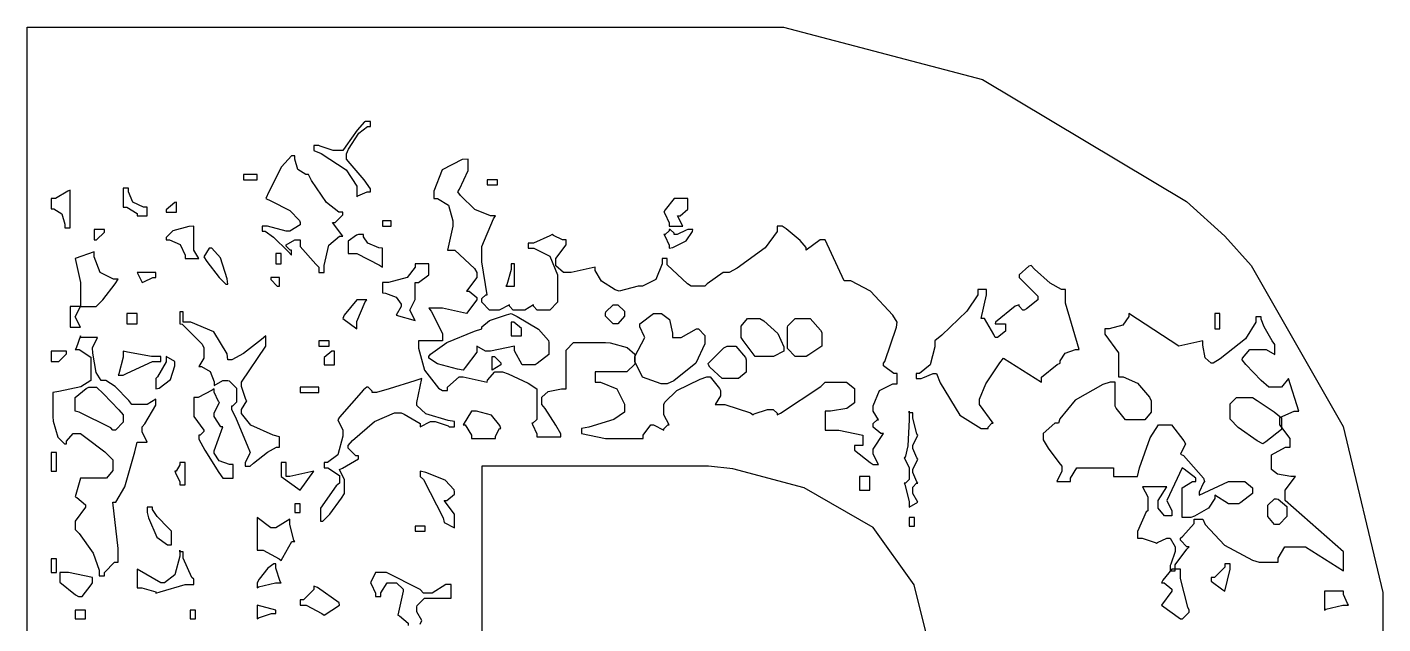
# Model space of a CAD drawing. Extents: x 82 to 273, y 41 to 319.
# Drawn here: x 180.59 to 208.46, y 212.44 to 224.72 of the extents above; entities that cross this region are included whole.
import ezdxf

# ---------------------------------------------------------------- set-up
doc = ezdxf.new("R2010")
doc.units = 0
doc.header["$MEASUREMENT"] = 0

msp = doc.modelspace()

# ---------------------------------------------------------------- linework, layer by layer
at = {"color": 42}
for points in [[(194.769, 224.719), (196.134, 224.719), (200.227, 223.639), (204.417, 221.131), (205.21, 220.416), (205.748, 219.817), (207.64, 216.501), (208.456, 213.087), (208.456, 211.949), (208.456, 210.715), (208.456, 209.784), (207.92, 206.991), (206.313, 203.703), (203.634, 200.853), (200.871, 198.943), (199.885, 198.438), (199.885, 198.331), (207.363, 188.7), (196.251, 188.7), (189.935, 197.449), (189.935, 188.736), (180.586, 188.736), (180.586, 224.719), (194.769, 224.719)], [(187.078, 222.18), (186.972, 222.18), (186.875, 222.18), (186.61, 222.268), (186.583, 222.286), (186.479, 222.286), (186.479, 222.18), (186.628, 222.119), (187.144, 221.783), (187.361, 221.445), (187.361, 221.332), (187.361, 221.228), (187.387, 221.245), (187.577, 221.332), (187.642, 221.332), (187.642, 221.394), (187.514, 221.576), (187.227, 221.915), (187.149, 222.003), (187.149, 222.11), (187.193, 222.207), (187.408, 222.537), (187.583, 222.673), (187.642, 222.673), (187.642, 222.779), (187.537, 222.779), (187.519, 222.771), (187.373, 222.599), (187.139, 222.268), (187.078, 222.18)], [(185.491, 221.192), (185.596, 221.148), (185.988, 220.945), (186.187, 220.743), (186.196, 220.698), (186.196, 220.654), (185.984, 220.522), (185.914, 220.522), (185.525, 220.627), (185.421, 220.627), (185.421, 220.522), (185.479, 220.522), (185.654, 220.395), (185.948, 220.107), (186.02, 220.027), (186.02, 220.133), (185.993, 220.133), (185.914, 220.213), (185.914, 220.24), (186.09, 220.346), (186.196, 220.346), (186.196, 220.205), (186.522, 219.843), (186.583, 219.781), (186.583, 219.674), (186.69, 219.674), (186.69, 219.814), (186.79, 220.231), (187.005, 220.416), (187.078, 220.416), (186.866, 220.698), (186.919, 220.698), (187.078, 220.857), (187.078, 220.909), (186.993, 220.909), (186.738, 221.113), (186.434, 221.562), (186.373, 221.685), (186.316, 221.685), (186.151, 221.787), (186.09, 222.002), (186.09, 222.074), (186.021, 222.074), (185.816, 221.845), (185.552, 221.333), (185.491, 221.192)], [(188.948, 221.192), (189.023, 221.192), (189.247, 221.055), (189.335, 220.734), (189.335, 220.627), (189.229, 220.133), (189.38, 220.133), (189.786, 219.754), (189.83, 219.674), (189.83, 219.568), (189.618, 219.287), (189.67, 219.287), (189.83, 219.155), (189.83, 219.111), (189.618, 218.828), (189.125, 218.935), (188.842, 218.935), (188.895, 218.873), (189.125, 218.416), (189.125, 218.263), (188.63, 218.263), (188.63, 218.113), (188.757, 217.66), (189.045, 217.295), (189.125, 217.241), (189.229, 217.241), (189.229, 217.313), (189.468, 217.523), (189.548, 217.523), (190.041, 217.417), (190.05, 217.453), (190.202, 217.628), (190.253, 217.628), (190.36, 217.628), (190.474, 217.584), (190.883, 217.395), (191.065, 217.279), (191.065, 217.241), (191.065, 216.676), (191.065, 216.65), (190.985, 216.57), (190.959, 216.57), (190.976, 216.543), (191.065, 216.353), (191.065, 216.289), (191.558, 216.289), (191.558, 216.349), (191.456, 216.531), (191.232, 216.87), (191.17, 216.958), (191.17, 217.065), (191.17, 217.104), (191.297, 217.223), (191.572, 217.275), (191.665, 217.275), (191.665, 218.017), (191.665, 218.07), (191.821, 218.229), (191.875, 218.229), (192.476, 218.229), (192.573, 218.221), (192.92, 218.127), (193.076, 217.992), (193.076, 217.946), (193.076, 217.84), (193.076, 217.788), (192.916, 217.628), (192.863, 217.628), (192.264, 217.628), (192.264, 217.417), (192.374, 217.417), (192.709, 217.281), (192.863, 216.96), (192.863, 216.852), (192.863, 216.801), (192.647, 216.645), (192.13, 216.491), (191.981, 216.465), (191.981, 216.359), (192.476, 216.253), (193.252, 216.253), (193.252, 216.324), (193.409, 216.535), (193.463, 216.535), (193.675, 216.429), (193.675, 216.457), (193.754, 216.535), (193.781, 216.535), (193.675, 216.746), (193.675, 216.958), (193.692, 217.002), (193.944, 217.241), (194.425, 217.479), (194.557, 217.523), (194.627, 217.523), (194.822, 217.285), (194.84, 217.241), (194.84, 217.135), (194.733, 216.958), (194.926, 216.958), (195.455, 216.782), (195.509, 216.746), (195.535, 216.764), (195.807, 216.852), (195.898, 216.852), (195.924, 216.852), (196.004, 216.774), (196.004, 216.746), (196.074, 216.774), (196.902, 217.329), (196.99, 217.417), (197.379, 217.417), (197.431, 217.417), (197.592, 217.285), (197.592, 217.241), (197.592, 217.029), (197.592, 216.99), (197.436, 216.872), (197.101, 216.818), (196.99, 216.818), (196.99, 216.429), (197.273, 216.429), (197.768, 216.323), (197.768, 216.112), (197.592, 216.112), (197.592, 216.016), (197.916, 215.76), (197.979, 215.724), (198.085, 215.724), (197.979, 215.936), (197.979, 216.04), (198.191, 216.359), (198.137, 216.359), (197.979, 216.491), (197.979, 216.535), (197.979, 216.563), (198.057, 216.642), (198.085, 216.642), (197.979, 216.818), (197.979, 216.925), (198.106, 217.245), (198.381, 217.381), (198.473, 217.381), (198.473, 217.594), (198.402, 217.594), (198.191, 217.752), (198.191, 217.804), (198.217, 217.84), (198.456, 218.547), (198.473, 218.652), (198.385, 218.794), (197.926, 219.287), (197.516, 219.498), (197.379, 219.498), (196.99, 220.346), (196.886, 220.346), (196.603, 220.133), (196.603, 220.183), (196.475, 220.328), (196.187, 220.566), (196.108, 220.627), (196.004, 220.627), (196.004, 220.515), (195.76, 220.177), (195.182, 219.763), (195.016, 219.674), (194.892, 219.674), (194.565, 219.436), (194.521, 219.392), (194.24, 219.392), (194.16, 219.436), (193.745, 219.827), (193.745, 219.957), (193.639, 219.957), (193.639, 219.851), (193.511, 219.53), (193.237, 219.392), (193.146, 219.392), (192.757, 219.287), (192.677, 219.313), (192.391, 219.494), (192.264, 219.709), (192.264, 219.781), (191.771, 219.674), (191.665, 219.674), (191.611, 219.674), (191.452, 219.807), (191.452, 219.851), (191.452, 219.957), (191.665, 220.24), (191.665, 220.346), (191.593, 220.346), (191.408, 220.434), (191.382, 220.45), (191.328, 220.424), (190.997, 220.274), (190.889, 220.274), (190.889, 220.169), (190.999, 220.169), (191.332, 220.007), (191.488, 219.626), (191.488, 219.498), (191.488, 219.111), (191.488, 219.058), (191.328, 218.899), (191.276, 218.899), (191.099, 218.899), (191.072, 218.899), (190.993, 218.979), (190.993, 219.005), (190.817, 218.899), (190.606, 218.899), (190.579, 218.899), (190.5, 218.979), (190.5, 219.005), (190.288, 218.899), (190.147, 218.899), (190.094, 218.899), (189.935, 219.058), (189.935, 219.111), (189.935, 219.137), (190.014, 219.215), (190.041, 219.215), (189.935, 219.887), (189.935, 219.993), (189.935, 220.205), (190.173, 220.778), (190.217, 220.839), (190.11, 220.839), (189.79, 220.967), (189.494, 221.254), (189.442, 221.332), (189.476, 221.386), (189.654, 221.771), (189.654, 221.897), (189.654, 222.003), (189.53, 221.995), (189.115, 221.783), (188.948, 221.341), (188.948, 221.192)], [(185.032, 221.58), (185.315, 221.58), (185.315, 221.685), (185.032, 221.685), (185.032, 221.58)], [(190.041, 221.474), (190.253, 221.474), (190.253, 221.58), (190.041, 221.58), (190.041, 221.474)], [(181.081, 221.192), (181.081, 220.979), (181.135, 220.979), (181.3, 220.879), (181.364, 220.664), (181.364, 220.592), (181.468, 220.592), (181.468, 221.368), (181.424, 221.342), (181.167, 221.192), (181.081, 221.192)], [(182.563, 221.404), (182.563, 221.015), (182.633, 221.015), (182.845, 220.883), (182.845, 220.839), (183.056, 220.839), (183.056, 221.015), (182.98, 221.015), (182.757, 221.117), (182.669, 221.332), (182.669, 221.404), (182.563, 221.404)], [(183.444, 220.909), (183.657, 220.909), (183.657, 221.121), (183.621, 221.113), (183.444, 220.96), (183.444, 220.909)], [(193.675, 220.909), (193.692, 220.883), (193.781, 220.691), (193.781, 220.627), (194.064, 220.627), (193.958, 220.839), (194.01, 220.839), (194.168, 220.971), (194.168, 221.015), (194.168, 221.192), (193.958, 221.192), (193.886, 221.192), (193.701, 220.963), (193.675, 220.909)], [(187.89, 220.627), (188.067, 220.627), (188.067, 220.733), (187.89, 220.733), (187.89, 220.627)], [(181.963, 220.556), (181.963, 220.346), (182.015, 220.346), (182.174, 220.504), (182.174, 220.556), (181.963, 220.556)], [(183.444, 220.346), (183.516, 220.346), (183.731, 220.245), (183.833, 220.03), (183.833, 219.957), (184.114, 219.957), (184.01, 220.133), (184.01, 220.627), (183.912, 220.618), (183.581, 220.526), (183.444, 220.391), (183.444, 220.346)], [(193.781, 220.556), (193.781, 220.53), (193.701, 220.45), (193.675, 220.45), (193.692, 220.424), (193.781, 220.234), (193.781, 220.169), (193.86, 220.187), (194.133, 220.323), (194.265, 220.512), (194.274, 220.556), (194.168, 220.556), (194.133, 220.54), (193.948, 220.45), (193.887, 220.45), (193.887, 220.478), (193.807, 220.556), (193.781, 220.556)], [(187.185, 220.274), (187.185, 220.063), (187.361, 220.063), (187.828, 219.825), (187.89, 219.781), (187.89, 220.169), (187.818, 220.179), (187.59, 220.271), (187.501, 220.406), (187.501, 220.45), (187.395, 220.45), (187.36, 220.442), (187.185, 220.317), (187.185, 220.274)], [(181.574, 219.957), (181.681, 219.464), (181.681, 218.969), (181.963, 218.969), (182.007, 218.969), (182.144, 219.107), (182.394, 219.437), (182.456, 219.534), (182.364, 219.534), (182.09, 219.672), (181.963, 219.992), (181.963, 220.097), (181.574, 219.957)], [(184.326, 220.169), (184.22, 219.993), (184.281, 219.896), (184.533, 219.566), (184.67, 219.428), (184.715, 219.428), (184.697, 219.543), (184.559, 219.971), (184.384, 220.169), (184.326, 220.169)], [(185.702, 219.851), (185.808, 219.851), (185.808, 220.063), (185.702, 220.063), (185.702, 219.851)], [(182.845, 219.674), (182.951, 219.464), (182.985, 219.481), (183.17, 219.568), (183.232, 219.568), (183.232, 219.674), (182.845, 219.674)], [(188.56, 219.851), (188.56, 219.781), (188.396, 219.566), (188.015, 219.464), (187.89, 219.464), (187.89, 219.251), (187.95, 219.243), (188.175, 219.163), (188.277, 219.019), (188.277, 218.969), (188.171, 218.792), (188.56, 218.686), (188.454, 218.899), (188.47, 218.926), (188.56, 219.118), (188.56, 219.181), (188.56, 219.464), (188.63, 219.464), (188.842, 219.622), (188.842, 219.674), (188.842, 219.851), (188.56, 219.851)], [(190.536, 219.851), (190.536, 219.736), (190.446, 219.42), (190.43, 219.392), (190.606, 219.392), (190.606, 219.851), (190.536, 219.851)], [(200.977, 219.568), (201.366, 219.181), (201.366, 219.111), (201.127, 218.926), (201.083, 218.899), (201.056, 218.899), (200.977, 218.979), (200.977, 219.005), (200.897, 218.979), (200.492, 218.652), (200.484, 218.616), (200.695, 218.616), (200.695, 218.51), (200.695, 218.466), (200.536, 218.333), (200.484, 218.333), (200.456, 218.396), (200.265, 218.722), (200.201, 218.722), (200.308, 219.215), (200.308, 219.322), (200.131, 219.322), (200.131, 219.21), (199.901, 218.873), (199.39, 218.379), (199.249, 218.263), (199.249, 218.141), (199.147, 217.77), (198.932, 217.594), (198.86, 217.594), (198.86, 217.488), (198.967, 217.488), (199.001, 217.506), (199.212, 217.594), (199.283, 217.594), (199.354, 217.401), (199.759, 216.739), (200.196, 216.465), (200.342, 216.465), (200.342, 216.491), (200.42, 216.57), (200.448, 216.57), (200.165, 216.958), (200.165, 217.065), (200.292, 217.383), (200.58, 217.814), (200.66, 217.91), (201.436, 217.417), (201.436, 217.515), (201.763, 217.778), (201.825, 217.804), (201.825, 217.857), (201.925, 218.012), (202.14, 218.087), (202.212, 218.087), (201.929, 219.039), (201.929, 219.322), (201.851, 219.322), (201.615, 219.45), (201.294, 219.738), (201.224, 219.817), (201.18, 219.799), (200.977, 219.626), (200.977, 219.568)], [(185.597, 219.568), (185.597, 219.524), (185.729, 219.392), (185.773, 219.392), (185.773, 219.568), (185.597, 219.568)], [(187.078, 218.722), (187.361, 218.51), (187.361, 218.66), (187.536, 219.067), (187.572, 219.111), (187.361, 219.111), (187.361, 219.111), (187.105, 218.794), (187.078, 218.722)], [(181.468, 218.935), (181.468, 218.546), (181.681, 218.546), (181.574, 218.758), (181.681, 218.969), (181.468, 218.969), (181.468, 218.935)], [(182.633, 218.616), (182.845, 218.616), (182.845, 218.828), (182.633, 218.828), (182.633, 218.616)], [(183.727, 218.828), (183.727, 218.616), (183.771, 218.608), (184.185, 218.194), (184.22, 218.123), (184.22, 217.91), (184.114, 217.734), (184.173, 217.734), (184.352, 217.634), (184.433, 217.419), (184.433, 217.347), (184.609, 217.452), (184.715, 217.452), (184.741, 217.443), (184.892, 217.292), (184.892, 217.241), (184.892, 217.029), (184.892, 217.002), (184.811, 216.922), (184.785, 216.922), (184.785, 216.858), (184.886, 216.659), (185.111, 216.12), (185.172, 215.97), (185.155, 215.944), (185.068, 215.753), (185.068, 215.688), (185.172, 215.688), (185.243, 215.75), (185.525, 215.976), (185.711, 216.076), (185.773, 216.076), (185.773, 216.289), (185.641, 216.324), (185.186, 216.531), (184.996, 216.772), (184.996, 216.852), (185.102, 217.029), (185.084, 217.056), (184.996, 217.328), (184.996, 217.417), (185.491, 218.157), (185.491, 218.369), (185.403, 218.291), (185.036, 218.004), (184.795, 217.876), (184.715, 217.876), (184.697, 218), (184.427, 218.45), (183.954, 218.652), (183.797, 218.652), (183.797, 218.863), (183.727, 218.863), (183.727, 218.828)], [(190.536, 218.828), (190.658, 218.768), (191.095, 218.503), (191.302, 218.273), (191.312, 218.229), (191.312, 218.053), (191.312, 217.982), (191.073, 217.798), (191.029, 217.77), (190.817, 217.77), (190.763, 217.77), (190.606, 218.061), (190.606, 218.157), (190.111, 218.053), (190.007, 218.053), (189.83, 218.157), (189.83, 218.035), (189.592, 217.718), (189.548, 217.664), (189.432, 217.682), (189.023, 217.792), (188.842, 217.908), (188.842, 217.946), (188.877, 217.991), (189.216, 218.229), (189.785, 218.466), (189.935, 218.51), (189.935, 218.554), (190.089, 218.684), (190.438, 218.802), (190.536, 218.828)], [(192.687, 219.005), (192.731, 219.005), (192.863, 218.873), (192.863, 218.828), (192.863, 218.776), (192.731, 218.616), (192.687, 218.616), (192.633, 218.616), (192.476, 218.776), (192.476, 218.828), (192.484, 218.864), (192.636, 219.005), (192.687, 219.005)], [(193.463, 218.828), (193.569, 218.828), (193.624, 218.828), (193.789, 218.701), (193.851, 218.426), (193.851, 218.333), (194.028, 218.333), (194.345, 218.51), (194.389, 218.51), (194.521, 218.378), (194.521, 218.333), (194.521, 218.203), (194.331, 217.806), (193.877, 217.443), (193.745, 217.381), (193.619, 217.381), (193.238, 217.519), (193.076, 217.84), (193.076, 217.946), (193.286, 218.333), (193.269, 218.361), (193.182, 218.553), (193.182, 218.616), (193.463, 218.828)], [(203.236, 218.828), (203.236, 218.769), (203.108, 218.59), (202.832, 218.51), (202.741, 218.51), (202.741, 218.405), (203.024, 218.017), (203.024, 217.523), (203.12, 217.523), (203.411, 217.396), (203.658, 217.109), (203.693, 217.029), (203.693, 216.852), (203.693, 216.8), (203.561, 216.642), (203.517, 216.642), (203.236, 216.642), (203.164, 216.642), (202.97, 216.878), (202.953, 216.922), (202.953, 217.417), (202.847, 217.417), (202.697, 217.365), (202.132, 217.047), (201.815, 216.658), (201.789, 216.57), (201.709, 216.57), (201.472, 216.359), (201.472, 216.289), (201.472, 216.231), (201.573, 216.055), (201.797, 215.76), (201.859, 215.688), (201.859, 215.583), (201.753, 215.371), (202.035, 215.371), (202.035, 215.442), (202.168, 215.653), (202.212, 215.653), (202.917, 215.653), (202.917, 215.477), (203.412, 215.477), (203.456, 215.653), (203.671, 216.271), (203.846, 216.535), (203.906, 216.535), (204.012, 216.535), (204.108, 216.535), (204.363, 216.209), (204.399, 216.147), (204.294, 215.936), (204.355, 215.91), (204.77, 215.442), (204.788, 215.371), (204.77, 215.345), (204.681, 215.153), (204.681, 215.088), (205.281, 215.371), (205.563, 215.371), (205.616, 215.371), (205.776, 215.239), (205.776, 215.194), (205.776, 215.124), (205.537, 214.939), (205.493, 214.912), (205.281, 214.912), (205, 215.088), (205, 215.022), (204.871, 214.82), (204.584, 214.657), (204.505, 214.629), (204.329, 214.629), (204.329, 215.194), (204.329, 215.239), (204.539, 215.371), (204.611, 215.371), (204.611, 215.442), (204.373, 215.627), (204.329, 215.653), (204.012, 214.982), (204.118, 214.771), (204.118, 214.665), (204.012, 214.665), (203.968, 214.665), (203.835, 214.825), (203.835, 214.878), (203.835, 214.982), (204.012, 215.265), (203.517, 215.265), (203.623, 215.054), (203.623, 214.771), (203.587, 214.745), (203.412, 214.341), (203.412, 214.206), (203.509, 214.206), (203.772, 214.118), (203.799, 214.1), (203.825, 214.118), (204.017, 214.206), (204.082, 214.206), (204.188, 214.03), (204.188, 213.934), (204.099, 213.669), (204.082, 213.643), (204.082, 213.537), (204.188, 213.537), (204.188, 213.661), (204.427, 213.978), (204.471, 214.03), (204.427, 214.03), (204.294, 214.162), (204.294, 214.206), (204.347, 214.25), (204.575, 214.51), (204.575, 214.595), (204.752, 214.595), (204.804, 214.49), (205.201, 214.062), (205.774, 213.757), (205.916, 213.713), (206.305, 213.713), (206.305, 213.793), (206.437, 214.03), (206.481, 214.03), (206.868, 214.03), (207.646, 213.537), (207.646, 213.924), (206.445, 214.982), (206.445, 215.194), (206.658, 215.477), (206.565, 215.477), (206.29, 215.526), (206.163, 215.622), (206.163, 215.653), (206.163, 215.864), (206.163, 215.918), (206.454, 216.076), (206.551, 216.076), (206.551, 216.253), (206.339, 216.535), (206.339, 216.642), (206.339, 216.686), (206.63, 216.818), (206.728, 216.818), (206.515, 217.488), (206.375, 217.311), (206.163, 217.311), (206.11, 217.311), (205.956, 217.449), (205.642, 217.78), (205.563, 217.876), (205.572, 217.912), (205.724, 218.087), (205.776, 218.087), (206.058, 218.087), (206.235, 217.981), (206.235, 218.193), (206.181, 218.265), (206.013, 218.555), (205.952, 218.708), (205.952, 218.758), (205.846, 218.758), (205.846, 218.646), (205.63, 218.309), (205.113, 217.892), (204.964, 217.804), (204.924, 217.804), (204.804, 217.916), (204.752, 218.176), (204.752, 218.263), (204.258, 218.157), (203.236, 218.828)], [(205, 218.51), (205.104, 218.51), (205.104, 218.828), (205, 218.828), (205, 218.51)], [(190.536, 218.652), (190.536, 218.369), (190.747, 218.369), (190.747, 218.476), (190.747, 218.52), (190.588, 218.652), (190.536, 218.652)], [(195.439, 218.722), (195.651, 218.722), (195.73, 218.678), (196.016, 218.415), (196.144, 218.143), (196.144, 218.053), (195.932, 217.946), (195.651, 217.946), (195.553, 217.946), (195.307, 218.273), (195.263, 218.333), (195.263, 218.51), (195.263, 218.564), (195.395, 218.722), (195.439, 218.722)], [(196.427, 218.722), (196.603, 218.722), (196.682, 218.722), (196.893, 218.484), (196.92, 218.44), (196.92, 218.229), (196.92, 218.158), (196.656, 217.974), (196.603, 217.946), (196.427, 217.946), (196.373, 217.946), (196.215, 218.105), (196.215, 218.157), (196.215, 218.546), (196.223, 218.573), (196.376, 218.722), (196.427, 218.722)], [(181.681, 218.369), (181.681, 218.369), (181.591, 218.114), (181.574, 218.087), (181.653, 218.087), (181.893, 217.93), (181.893, 217.876), (181.893, 217.488), (181.893, 217.446), (181.689, 217.321), (181.238, 217.223), (181.115, 217.205), (181.115, 216.712), (181.124, 216.615), (181.218, 216.285), (181.352, 216.147), (181.398, 216.147), (181.398, 216.201), (181.53, 216.359), (181.574, 216.359), (181.681, 216.359), (181.795, 216.28), (182.186, 215.98), (182.35, 215.815), (182.35, 215.76), (182.35, 215.653), (182.35, 215.601), (182.218, 215.441), (182.174, 215.441), (181.681, 215.441), (181.574, 215.054), (181.609, 215.046), (181.787, 214.893), (181.787, 214.842), (181.574, 214.559), (181.574, 214.383), (181.653, 214.304), (181.941, 213.895), (182.069, 213.548), (182.069, 213.431), (182.174, 213.431), (182.174, 213.502), (182.385, 213.713), (182.456, 213.713), (182.456, 213.996), (182.35, 214.948), (182.411, 214.948), (182.597, 215.262), (182.801, 215.98), (182.845, 216.183), (183.056, 216.183), (182.951, 216.393), (182.951, 216.499), (183.003, 216.561), (183.232, 216.939), (183.232, 217.065), (183.056, 216.958), (182.739, 216.958), (182.677, 217.038), (182.398, 217.325), (182.204, 217.452), (182.14, 217.452), (182.105, 217.452), (182.006, 217.616), (181.936, 218.009), (181.927, 218.123), (182.033, 218.333), (181.681, 218.333), (181.681, 218.369)], [(186.583, 218.157), (186.796, 218.157), (186.796, 218.263), (186.583, 218.263), (186.583, 218.157)], [(181.081, 218.053), (181.081, 217.84), (181.187, 217.84), (181.24, 217.84), (181.398, 218), (181.398, 218.053), (181.081, 218.053)], [(182.563, 218.053), (182.563, 217.93), (182.473, 217.585), (182.456, 217.558), (182.563, 217.558), (182.641, 217.602), (183.163, 217.84), (183.338, 217.84), (183.338, 217.946), (183.144, 217.946), (182.651, 218.035), (182.563, 218.053)], [(183.444, 217.946), (183.444, 217.832), (183.267, 217.523), (183.232, 217.488), (183.232, 217.275), (183.303, 217.293), (183.531, 217.467), (183.621, 217.748), (183.621, 217.84), (183.444, 217.946)], [(186.69, 217.876), (186.69, 217.77), (186.902, 217.77), (186.902, 218.053), (186.848, 218.053), (186.69, 217.92), (186.69, 217.876)], [(190.147, 217.946), (190.191, 217.946), (190.324, 217.814), (190.324, 217.77), (190.147, 217.664), (190.147, 217.946)], [(194.98, 218.157), (195.086, 218.157), (195.156, 218.157), (195.351, 217.92), (195.369, 217.876), (195.369, 217.664), (195.369, 217.62), (195.209, 217.488), (195.156, 217.488), (194.874, 217.488), (194.874, 217.488), (194.619, 217.726), (194.593, 217.77), (194.583, 217.798), (194.908, 218.123), (194.98, 218.157)], [(187.678, 217.205), (187.678, 217.232), (187.598, 217.311), (187.572, 217.311), (187.5, 217.259), (187.007, 216.695), (186.972, 216.642), (187.078, 216.429), (187.078, 216.304), (186.976, 215.923), (186.761, 215.76), (186.69, 215.76), (186.69, 215.653), (186.768, 215.653), (187.008, 215.495), (187.008, 215.441), (187.008, 215.335), (186.936, 215.283), (186.619, 214.82), (186.619, 214.665), (186.619, 214.559), (186.668, 214.559), (186.812, 214.697), (187.051, 215.028), (187.113, 215.124), (187.113, 215.407), (187.008, 215.617), (187.069, 215.645), (187.395, 215.837), (187.395, 215.9), (187.342, 215.9), (187.185, 216.06), (187.185, 216.112), (187.273, 216.218), (187.73, 216.607), (188.14, 216.782), (188.277, 216.782), (188.338, 216.756), (188.666, 216.564), (188.666, 216.499), (188.877, 216.606), (188.973, 216.606), (189.238, 216.517), (189.265, 216.499), (189.371, 216.499), (189.371, 216.606), (189.239, 216.624), (188.784, 216.761), (188.596, 216.936), (188.596, 216.994), (188.7, 217.488), (188.558, 217.443), (188.029, 217.281), (187.765, 217.205), (187.678, 217.205)], [(181.857, 217.311), (181.963, 217.311), (182.011, 217.311), (182.156, 217.175), (182.474, 216.844), (182.563, 216.746), (182.563, 216.642), (182.563, 216.589), (182.403, 216.429), (182.35, 216.429), (182.306, 216.473), (181.653, 216.8), (181.574, 216.818), (181.574, 217.029), (181.574, 217.1), (181.803, 217.285), (181.857, 217.311)], [(184.01, 217.099), (184.01, 216.712), (184.22, 216.429), (184.22, 216.403), (184.14, 216.323), (184.114, 216.323), (184.114, 216.246), (184.241, 216.014), (184.529, 215.557), (184.609, 215.441), (184.82, 215.441), (184.82, 215.724), (184.748, 215.724), (184.533, 215.799), (184.433, 215.955), (184.433, 216.006), (184.609, 216.499), (184.565, 216.499), (184.433, 216.712), (184.433, 216.782), (184.539, 216.994), (184.521, 217.02), (184.433, 217.212), (184.433, 217.275), (184.388, 217.249), (184.103, 217.099), (184.01, 217.099)], [(186.196, 217.205), (186.583, 217.205), (186.583, 217.311), (186.196, 217.311), (186.196, 217.205)], [(205.493, 217.099), (205.776, 217.099), (205.872, 217.038), (206.219, 216.804), (206.375, 216.683), (206.375, 216.642), (206.375, 216.535), (206.375, 216.439), (206.048, 216.191), (205.986, 216.147), (205.872, 216.209), (205.479, 216.483), (205.317, 216.655), (205.317, 216.712), (205.317, 216.922), (205.317, 216.966), (205.449, 217.099), (205.493, 217.099)], [(189.724, 216.818), (189.548, 216.535), (189.592, 216.535), (189.724, 216.324), (189.724, 216.253), (190.217, 216.253), (190.217, 216.306), (190.296, 216.465), (190.324, 216.465), (190.306, 216.527), (190.129, 216.735), (189.825, 216.818), (189.724, 216.818)], [(198.72, 216.818), (198.72, 216.64), (198.693, 216.104), (198.633, 215.864), (198.614, 215.864), (198.72, 215.653), (198.72, 215.441), (198.72, 215.415), (198.64, 215.335), (198.614, 215.335), (198.63, 215.309), (198.72, 214.959), (198.72, 214.842), (198.896, 214.948), (198.79, 215.124), (198.79, 215.23), (198.79, 215.257), (198.869, 215.335), (198.896, 215.335), (198.878, 215.363), (198.79, 215.554), (198.79, 215.617), (198.896, 215.83), (198.878, 215.857), (198.79, 216.049), (198.79, 216.112), (198.896, 216.323), (198.878, 216.35), (198.79, 216.674), (198.79, 216.782), (198.72, 216.782), (198.72, 216.818)], [(181.081, 215.583), (181.187, 215.583), (181.187, 215.97), (181.081, 215.97), (181.081, 215.583)], [(183.727, 215.76), (183.727, 215.715), (183.647, 215.583), (183.621, 215.583), (183.637, 215.549), (183.727, 215.363), (183.727, 215.301), (183.833, 215.301), (183.833, 215.76), (183.727, 215.76)], [(185.808, 215.76), (185.808, 215.477), (186.196, 215.194), (186.479, 215.583), (185.984, 215.477), (185.914, 215.477), (185.914, 215.76), (185.808, 215.76)], [(188.666, 215.583), (188.666, 215.477), (188.736, 215.416), (189.141, 214.623), (189.159, 214.525), (189.371, 214.419), (189.371, 214.701), (189.159, 214.982), (189.212, 214.982), (189.371, 215.114), (189.371, 215.158), (189.362, 215.203), (189.177, 215.398), (188.78, 215.557), (188.666, 215.583)], [(189.935, 215.688), (189.935, 206.764), (193.887, 206.764), (194.309, 206.764), (195.574, 206.917), (196.938, 207.377), (197.984, 208.148), (198.582, 208.941), (198.72, 209.233), (198.781, 209.339), (199.005, 209.987), (199.107, 210.691), (199.107, 210.925), (199.107, 211.703), (199.107, 212.088), (198.823, 213.243), (197.975, 214.423), (196.562, 215.24), (195.09, 215.63), (194.593, 215.688), (189.935, 215.688)], [(197.696, 215.194), (197.908, 215.194), (197.908, 215.477), (197.696, 215.477), (197.696, 215.194)], [(186.09, 214.735), (186.196, 214.735), (186.196, 214.912), (186.09, 214.912), (186.09, 214.735)], [(206.269, 215.018), (206.303, 215.01), (206.481, 214.857), (206.481, 214.806), (206.481, 214.701), (206.481, 214.649), (206.321, 214.489), (206.269, 214.489), (206.225, 214.489), (206.092, 214.649), (206.092, 214.701), (206.092, 214.842), (206.092, 214.886), (206.225, 215.018), (206.269, 215.018)], [(183.056, 214.842), (183.056, 214.735), (183.082, 214.621), (183.25, 214.23), (183.475, 214.066), (183.551, 214.066), (183.551, 214.348), (183.489, 214.41), (183.262, 214.649), (183.162, 214.793), (183.162, 214.842), (183.056, 214.842)], [(185.315, 214.629), (185.315, 213.96), (185.437, 213.96), (185.764, 213.783), (185.808, 213.747), (185.842, 213.809), (186.028, 214.136), (186.09, 214.136), (186.072, 214.164), (185.984, 214.487), (185.984, 214.595), (185.702, 214.419), (185.597, 214.419), (185.315, 214.629)], [(198.72, 214.453), (198.826, 214.453), (198.826, 214.629), (198.72, 214.629), (198.72, 214.453)], [(188.56, 214.348), (188.772, 214.348), (188.772, 214.453), (188.56, 214.453), (188.56, 214.348)], [(181.081, 213.501), (181.187, 213.501), (181.187, 213.783), (181.081, 213.783), (181.081, 213.501)], [(183.727, 213.96), (183.727, 213.834), (183.625, 213.454), (183.41, 213.29), (183.338, 213.29), (182.845, 213.571), (182.845, 213.184), (182.941, 213.184), (183.232, 213.105), (183.232, 213.078), (183.32, 213.105), (183.837, 213.254), (184.01, 213.254), (184.01, 213.36), (183.974, 213.396), (183.797, 213.793), (183.797, 213.924), (183.727, 213.924), (183.727, 213.96)], [(181.258, 213.501), (181.258, 213.395), (181.258, 213.298), (181.583, 213.043), (181.645, 213.008), (181.715, 213.008), (181.9, 213.246), (181.927, 213.29), (181.927, 213.395), (181.434, 213.501), (181.258, 213.501)], [(185.315, 213.29), (185.315, 213.184), (185.341, 213.202), (185.691, 213.29), (185.808, 213.29), (185.79, 213.316), (185.702, 213.588), (185.702, 213.677), (185.659, 213.677), (185.535, 213.589), (185.359, 213.36), (185.315, 213.29)], [(203.906, 213.29), (203.958, 213.29), (204.118, 213.158), (204.118, 213.114), (203.906, 212.831), (204.294, 212.549), (204.338, 212.549), (204.471, 212.681), (204.471, 212.725), (204.443, 212.787), (204.294, 213.376), (204.294, 213.571), (204.188, 213.571), (204.117, 213.571), (203.932, 213.344), (203.906, 213.29)], [(205.21, 213.677), (205.21, 213.607), (204.998, 213.395), (204.928, 213.395), (204.928, 213.324), (205.166, 213.14), (205.21, 213.114), (205.317, 213.571), (205.317, 213.677), (205.21, 213.677)], [(186.479, 213.218), (186.479, 213.148), (186.267, 212.937), (186.196, 212.937), (186.196, 212.831), (186.319, 212.831), (186.646, 212.655), (186.69, 212.619), (187.008, 212.831), (186.998, 212.875), (186.557, 213.192), (186.479, 213.218)], [(207.257, 213.114), (207.257, 212.725), (207.283, 212.743), (207.633, 212.831), (207.75, 212.831), (207.732, 212.859), (207.646, 213.05), (207.646, 213.114), (207.257, 213.114)], [(181.574, 212.549), (181.787, 212.549), (181.787, 212.725), (181.574, 212.725), (181.574, 212.549)], [(183.938, 212.549), (184.044, 212.549), (184.044, 212.725), (183.938, 212.725), (183.938, 212.549)], [(185.315, 212.831), (185.315, 212.549), (185.341, 212.567), (185.611, 212.655), (185.702, 212.655), (185.702, 212.725), (185.315, 212.831)]]:
    msp.add_lwpolyline(points, close=True, dxfattribs=at)
msp.add_lwpolyline([(188.664, 212.434), (188.7, 212.513), (188.596, 212.689), (188.596, 212.795), (188.604, 212.823), (188.756, 212.972), (188.806, 212.972), (189.301, 212.972), (189.301, 213.254), (189.195, 213.254), (188.913, 213.078), (188.736, 213.078), (188.664, 213.149), (187.977, 213.501), (187.748, 213.501), (187.748, 213.501), (187.642, 213.29), (187.66, 213.264), (187.748, 213.072), (187.748, 213.008), (187.854, 213.008), (187.854, 213.079), (187.986, 213.29), (188.031, 213.29), (188.137, 213.29), (188.181, 213.29), (188.313, 213.158), (188.313, 213.114), (188.207, 212.619), (188.242, 212.611), (188.419, 212.459), (188.419, 212.408)], dxfattribs=at)

doc.saveas('drawing.dxf')
